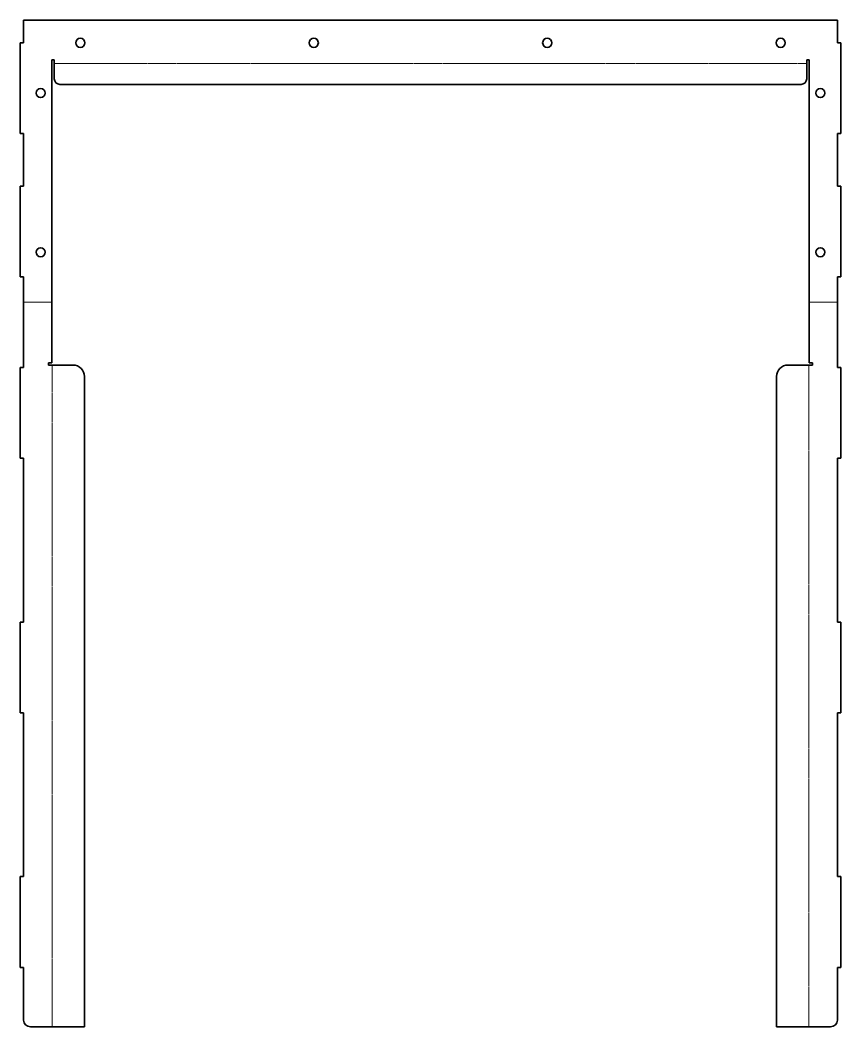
# Model space of a CAD drawing. Header units: inches. Extents: x 0 to 722, y 0 to 886.
import ezdxf

# ---------------------------------------------------------------- set-up
doc = ezdxf.new("R2010")
doc.units = ezdxf.units.IN
doc.header["$MEASUREMENT"] = 0
doc.linetypes.add('Chain', pattern=[13.68, 9.12, -1.14, 2.28, -1.14])
doc.layers.add('SIMUMAK Bend Centerline (ISO)', color=7, linetype='Chain', lineweight=9)
doc.layers.add('SIMUMAK Visible (ISO)', color=7, linetype='Continuous', lineweight=35)

# ---------------------------------------------------------------- blocks, each defined once
blk = doc.blocks.new('SLP-SMT-02-CF02_Chapa Soldada Rigidizadora_SLP-SMT-02-CF02 (Desplegada)')
at = {"layer": 'SIMUMAK Bend Centerline (ISO)', "ltscale": 0.263158}
for p, q in [((-331, 404.62), (331, 404.62)), ((-333, 194.67), (-358, 194.67)), ((358, 194.67), (333, 194.67)), ((-332.74, -442.89), (-332.74, 139.38)), ((332.74, 139.38), (332.74, -442.89))]:
    blk.add_line(p, q, dxfattribs=at)
at = {"layer": 'SIMUMAK Visible (ISO)'}
for p, q in [((358, 442.89), (-358, 442.89)), ((-358, 442.89), (-358, 422.79)), ((358, 442.89), (358, 422.79)), ((-361, 422.79), (-358, 422.79)), ((-361, 342.99), (-361, 422.79)), ((358, 422.79), (361, 422.79)), ((361, 422.79), (361, 342.99)), ((-333, 407.89), (-333, 141.38)), ((-333, 407.89), (-331, 407.89)), ((-331, 391.36), (-331, 407.89)), ((331, 407.89), (333, 407.89)), ((331, 391.36), (331, 407.89)), ((333, 141.38), (333, 407.89)), ((-326, 386.36), (326, 386.36)), ((-358, 342.99), (-361, 342.99)), ((-358, 342.99), (-358, 296.86)), ((358, 342.99), (358, 296.86)), ((361, 342.99), (358, 342.99)), ((-361, 296.86), (-358, 296.86)), ((-361, 217.06), (-361, 296.86)), ((358, 296.86), (361, 296.86)), ((361, 296.86), (361, 217.06)), ((-358, 217.06), (-361, 217.06)), ((-358, 137.28), (-358, 217.06)), ((358, 217.06), (358, 137.28)), ((361, 217.06), (358, 217.06)), ((-361, 57.48), (-361, 137.28)), ((-361, 137.28), (-358, 137.28)), ((-336, 141.38), (-333, 141.38)), ((-336, 139.38), (-336, 141.38)), ((-314.48, 139.38), (-336, 139.38)), ((314.48, 139.38), (336, 139.38)), ((333, 141.38), (336, 141.38)), ((336, 141.38), (336, 139.38)), ((358, 137.28), (361, 137.28)), ((361, 137.28), (361, 57.48)), ((-304.48, -442.89), (-304.48, 129.38)), ((304.48, 129.38), (304.48, -442.89)), ((-358, 57.48), (-361, 57.48)), ((-358, -86.72), (-358, 57.48)), ((361, 57.48), (358, 57.48)), ((358, 57.48), (358, -86.72)), ((-361, -166.52), (-361, -86.72)), ((-361, -86.72), (-358, -86.72)), ((358, -86.72), (361, -86.72)), ((361, -86.72), (361, -166.52)), ((-358, -166.52), (-361, -166.52)), ((-358, -310.72), (-358, -166.52)), ((361, -166.52), (358, -166.52)), ((358, -166.52), (358, -310.72)), ((-361, -390.52), (-361, -310.72)), ((-361, -310.72), (-358, -310.72)), ((358, -310.72), (361, -310.72)), ((361, -310.72), (361, -390.52)), ((-358, -390.52), (-361, -390.52)), ((-358, -436.89), (-358, -390.52)), ((361, -390.52), (358, -390.52)), ((358, -390.52), (358, -436.89)), ((-352, -442.89), (-304.48, -442.89)), ((304.48, -442.89), (352, -442.89))]:
    blk.add_line(p, q, dxfattribs=at)
for centre in [(-308, 422.89), (-102.67, 422.89), (102.67, 422.89), (308, 422.89), (-343, 378.68), (343, 378.68), (-343, 238.68), (343, 238.68)]:
    blk.add_circle(centre, 4, dxfattribs=at)
at = {"layer": 'SIMUMAK Visible (ISO)', "extrusion": (0, 0, -1)}
for centre, radius, start, end in [((326, 391.36), 5, 270, 360), ((-326, 391.36), 5, 180, 270), ((314.48, 129.38), 10, 90, 180), ((-314.48, 129.38), 10, 360, 90), ((352, -436.89), 6, 270, 360), ((-352, -436.89), 6, 180, 270)]:
    blk.add_arc(centre, radius, start, end, dxfattribs=at)

msp = doc.modelspace()

# ---------------------------------------------------------------- block references
msp.add_blockref('SLP-SMT-02-CF02_Chapa Soldada Rigidizadora_SLP-SMT-02-CF02 (Desplegada)', (361, 442.89))

doc.saveas('drawing.dxf')
